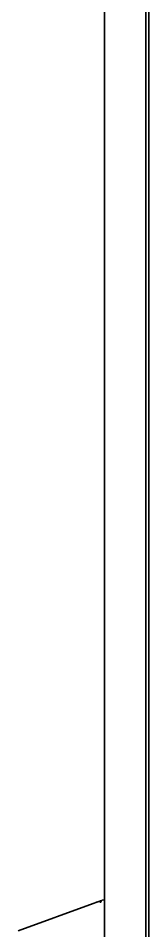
# Model space of a CAD drawing. Extents: x 5987 to 10491, y -672 to 3708.
# Drawn here: x 9483.8 to 9531.5, y 1614.3 to 1948.3 of the extents above; entities that cross this region are included whole.
import ezdxf

# ---------------------------------------------------------------- set-up
doc = ezdxf.new("R2010")
doc.units = 0
doc.header["$LTSCALE"] = 5
doc.layers.add('1', color=7, linetype='CONTINUOUS', true_color=0xffffff)

msp = doc.modelspace()

# ---------------------------------------------------------------- linework, layer by layer
at = {"layer": '1', "color": 7, "linetype": 'Continuous', "lineweight": 35}
for p, q in [((9515.27, 1387.74), (9515.27, 2406.35)), ((9531.47, 1373.93), (9531.47, 2390.96)), ((9530.47, 2347.87), (9530.47, 1565.79)), ((9483.81, 1614.28), (9511.22, 1624.26)), ((9515.07, 1625.66), (9514.44, 1625.43))]:
    msp.add_line(p, q, dxfattribs=at)
msp.add_ellipse((9514.78, 1624.49), major_axis=(0.342, -0.94), ratio=0.912052, start_param=3.141595, end_param=4.391867, dxfattribs=at)
msp.add_open_spline([(9514.44, 1625.43), (9514.42, 1625.43), (9514.41, 1625.42), (9514.37, 1625.41), (9514.31, 1625.38), (9514.24, 1625.36), (9514.11, 1625.31), (9514, 1625.27), (9513.86, 1625.22), (9513.83, 1625.21), (9513.77, 1625.19), (9513.74, 1625.18), (9513.65, 1625.14), (9513.59, 1625.12), (9513.39, 1625.05), (9513.25, 1625), (9513.07, 1624.93), (9513.04, 1624.92), (9512.96, 1624.89), (9512.93, 1624.88), (9512.81, 1624.84), (9512.74, 1624.81), (9512.51, 1624.73), (9512.35, 1624.67), (9512.11, 1624.58), (9512.03, 1624.55), (9511.87, 1624.5), (9511.79, 1624.47), (9511.63, 1624.41), (9511.54, 1624.38), (9511.42, 1624.33), (9511.38, 1624.32), (9511.32, 1624.3), (9511.3, 1624.29), (9511.27, 1624.28), (9511.26, 1624.27), (9511.24, 1624.27), (9511.24, 1624.27), (9511.23, 1624.26), (9511.23, 1624.26), (9511.23, 1624.26), (9511.23, 1624.26), (9511.23, 1624.26), (9511.23, 1624.26), (9511.22, 1624.26), (9511.22, 1624.26), (9511.22, 1624.26), (9511.22, 1624.26)], degree=3, knots=[0, 0, 0, 0, 0.03125, 0.03125, 0.0625, 0.125, 0.125, 0.25, 0.25, 0.28125, 0.28125, 0.3125, 0.3125, 0.375, 0.375, 0.5, 0.5, 0.53125, 0.53125, 0.5625, 0.5625, 0.625, 0.625, 0.75, 0.75, 0.8125, 0.8125, 0.875, 0.875, 0.9375, 0.9375, 0.96875, 0.96875, 0.984375, 0.984375, 0.992188, 0.992188, 0.996094, 0.996094, 0.99707, 0.99707, 0.997314, 0.997314, 0.997559, 0.997559, 0.998047, 1, 1, 1, 1], dxfattribs=at)

doc.saveas('drawing.dxf')
